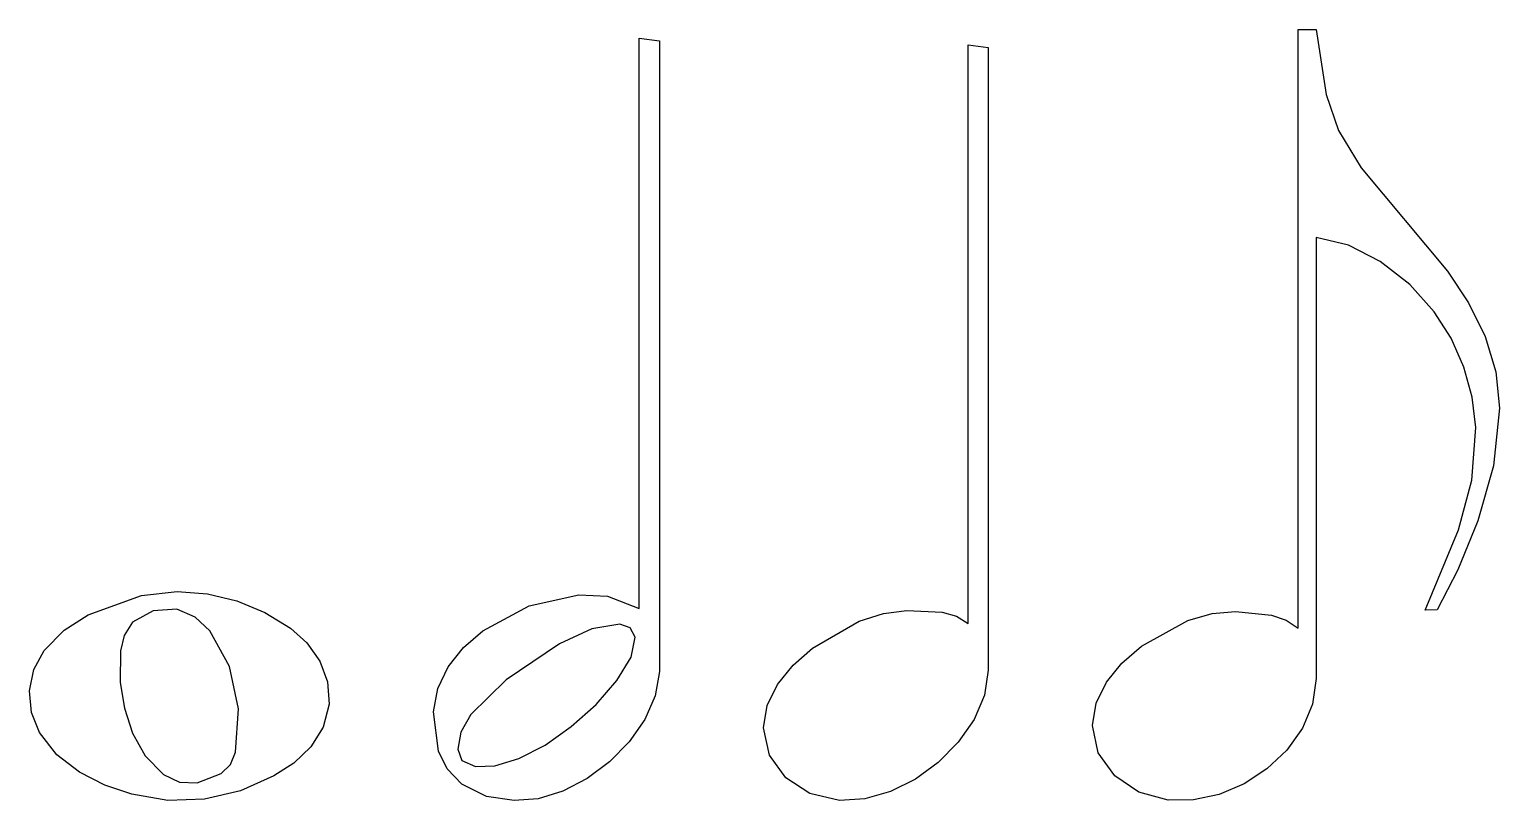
# Model space of a CAD drawing. Extents: x 1 to 152, y 0 to 79.
import ezdxf

# ---------------------------------------------------------------- set-up
doc = ezdxf.new("R2010")
doc.units = 0
doc.layers.get('0').update_dxf_attribs({"linetype": 'CONTINUOUS'})

msp = doc.modelspace()

# ---------------------------------------------------------------- linework, layer by layer
at = {"color": 7}
for points in [[(133.109716, 78.932803), (134.113298, 72.284635), (135.378253, 68.599924), (137.69752, 64.795727), (146.550267, 54.209007), (148.69856, 50.975482), (150.380446, 47.509334), (151.477073, 43.88867), (151.869592, 40.191594), (151.23916, 34.289728), (149.656546, 28.64927), (147.58731, 23.620952), (145.497014, 19.555505), (144.262009, 19.491158), (147.65305, 27.744042), (149.018318, 32.81584), (149.441352, 38.199105), (149.075327, 41.298011), (148.224268, 44.393318), (146.915798, 47.354853), (145.177538, 50.052438), (142.673927, 52.840988), (139.665597, 55.188742), (136.396282, 56.867417), (133.109716, 57.648732), (133.109716, 12.503336), (132.739952, 9.878811), (131.702697, 7.415998), (130.106007, 5.186866), (128.057938, 3.263381), (125.726712, 1.728815), (123.181703, 0.655788), (120.552873, 0.085047), (117.970187, 0.057336), (114.94166, 0.886364), (112.49056, 2.561212), (110.809504, 4.889827), (110.211334, 7.690883), (110.588136, 9.9778), (111.634016, 12.125441), (113.222186, 14.087238), (115.225858, 15.816625), (119.971425, 18.446795), (122.456286, 19.160059), (124.843992, 19.379398), (128.532495, 18.999951), (130.041943, 18.48516), (131.248178, 17.654456), (131.248178, 78.947478), (133.109716, 78.932803), (133.109716, 78.932803)], [(63.838901, 78.057609), (65.888963, 77.762969), (65.888963, 13.219876), (65.472727, 10.734243), (64.405444, 8.305999), (62.806852, 6.025762), (60.796686, 3.984154), (58.494686, 2.271792), (56.020587, 0.979298), (53.494127, 0.197292), (51.035043, 0.016391), (48.206048, 0.447345), (45.671692, 1.699565), (44.184328, 3.268174), (43.291853, 5.063795), (42.794154, 9.096045), (43.223408, 11.49901), (44.27852, 13.705457), (45.850548, 15.684388), (47.830551, 17.404808), (52.57871, 19.946131), (57.651461, 21.081458), (60.575706, 20.94204), (63.837772, 19.671476), (63.838901, 78.057609), (63.838901, 78.057609)], [(99.54619, 13.364978), (99.164008, 10.808185), (98.099942, 8.324207), (96.477711, 5.998978), (94.421034, 3.918435), (92.09413, 2.198044), (89.548044, 0.932524), (86.914541, 0.184318), (84.325381, 0.015867), (81.290363, 0.726784), (78.834465, 2.347022), (77.152421, 4.661385), (76.55411, 7.460889), (76.930877, 9.748688), (77.977357, 11.900809), (79.56782, 13.875976), (81.576537, 15.632915), (86.333533, 18.372588), (88.82268, 19.165262), (91.211603, 19.47904), (94.843521, 19.290657), (96.310336, 18.877536), (97.491612, 18.151467), (97.491612, 77.375235), (99.545061, 77.078338), (99.54619, 13.364978), (99.54619, 13.364978)], [(16.565685, 21.407258), (19.639314, 21.162263), (22.645796, 20.448873), (25.505656, 19.282344), (28.139421, 17.677934), (29.83339, 16.149407), (31.148144, 14.279126), (31.948583, 12.158856), (32.099608, 9.880366), (31.504596, 7.546877), (30.225838, 5.529327), (28.473773, 3.851245), (26.458844, 2.536162), (23.016208, 1.031876), (19.356772, 0.17928), (15.609771, 0.036668), (11.904439, 0.662336), (9.151555, 1.592139), (6.541495, 2.913846), (4.250347, 4.687066), (2.454199, 6.971408), (1.631107, 9.045255), (1.430849, 11.264648), (1.867498, 13.442526), (2.955127, 15.391827), (5.005029, 17.453817), (7.438653, 19.03704), (12.914319, 21.006895), (16.565685, 21.407258), (16.565685, 21.407258)], [(18.591843, 1.839098), (21.069317, 2.790194), (21.992214, 3.727923), (22.531045, 4.957247), (22.819268, 9.393403), (21.890267, 13.753671), (19.900009, 17.377768), (18.398876, 18.773261), (16.519145, 19.613149), (14.110389, 19.440334), (11.991948, 18.27688), (11.136794, 16.908658), (10.752781, 15.351857), (10.731876, 12.100504), (11.145444, 9.466733), (11.974553, 6.910098), (13.289004, 4.59832), (15.158602, 2.699123), (16.7908, 1.912753), (18.591843, 1.839098), (18.591843, 1.839098)], [(45.259648, 5.284916), (45.686791, 4.123713), (47.085061, 3.503529), (49.062962, 3.57696), (51.516373, 4.328041), (54.200712, 5.686818), (56.871399, 7.583334), (59.413798, 9.843687), (61.555723, 12.307451), (62.994069, 14.696286), (63.425728, 16.731849), (62.889788, 17.699871), (61.837381, 18.065067), (58.972614, 17.606544), (55.68663, 16.062277), (50.216599, 12.3924), (46.590466, 8.814951), (45.56062, 7.019348), (45.259648, 5.284916), (45.259648, 5.284916)]]:
    msp.add_lwpolyline(points, dxfattribs=at)

doc.saveas('drawing.dxf')
